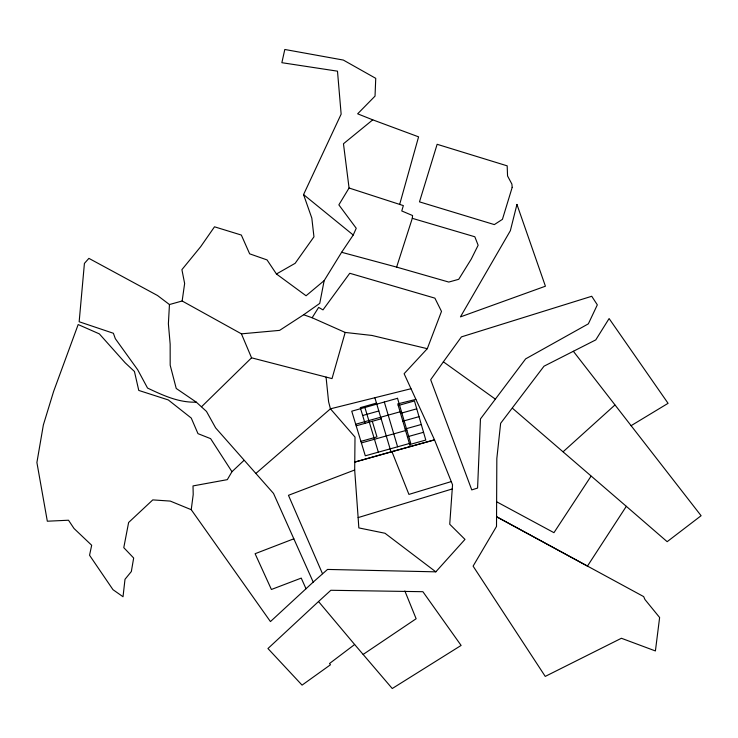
<?xml version="1.0" encoding="UTF-8"?>
<svg xmlns="http://www.w3.org/2000/svg" width="738" height="738" viewBox="0 0 738 738"><rect width="100%" height="100%" fill="white"/><g stroke="black" fill="none" stroke-linecap="round" stroke-linejoin="round"><path stroke-width="1.11" d="M512.55 408.335L626.313 506.333L587.457 566.092L496.858 516.886L643.665 596.599L644.947 599.514L659.624 617.512L655.409 650.944L621.405 638.269L545.244 676.405L473.095 566.129L496.508 526.452L496.831 458.529L500.641 423.308L544.007 366.196L595.778 339.886L609.108 318.558L668.075 403.326L631.101 425.678L573.361 351.288M313.216 582.088L327.534 569.432L435.817 571.839L464.986 539.395L449.737 524.248L452.542 484.783L434.525 439.866L404.11 373.705L427.293 348.687L441.499 311.399L434.885 298.143L349.757 273.272L322.986 309.886L318.641 307.395L312.137 317.755L303.669 314.748L279.61 330.375L241.427 333.844L182.148 300.993L169.454 304.545L157.489 295.495L88.892 258.365L84.418 263.401L79.16 321.75L113.384 333.272L115.331 338.687L137.702 369.784L147.545 388.059C162.96 395.347 178.799 402.773 196.299 402.155L206.492 411.435L215.634 427.892L273.53 493.445L313.216 582.088L270.44 621.58L191.234 509.69L170.266 501.084L152.784 499.894L128.624 522.486L123.781 547.661L133.67 558.011L131.336 571.544L124.999 579.302L123.025 596.747L112.979 589.68L89.556 555.262L91.678 545.262L74.012 528.482L68.505 520.225L47.324 521.212L36.9 462.532L43.367 424.931L53.606 391.454L78.173 324.554L99.344 333.88L125.192 362.828L134.445 371.482L138.762 390.43L168.282 399.931L191.253 418.059L197.987 433.649L210.607 438.64L231.972 471.702L227.313 479.645L193.015 485.918L193.208 494.552L191.234 509.69M169.454 304.545L168.384 323.779L170.155 344.148L170.183 365.199L176.234 388.465L196.299 402.155M182.148 300.993L184.638 283.493L181.908 269.647L200.69 246.676L214.509 226.806L241.335 235.053L249.656 253.826L267.036 259.914L276.446 273.992L306.067 295.754L324.157 280.634L341.629 252.285L396.62 267.101L412.293 218.328L412.57 215.542L401.767 210.957L403.345 205.598L349.065 188.006L343.465 143.762L372.755 119.842L418.584 136.844L399.627 204.555M324.157 280.634L319.748 303.392L303.669 314.748M427.293 348.687L371.952 335.449L345.181 332.441L332.017 378.612L251.557 357.819L241.427 333.844M341.629 252.285L353.234 235.016L356.242 228.273L338.853 204.86L349.065 188.006M276.446 273.992L295.145 263.318L313.954 236.824L311.823 218.125L303.558 194.583L341.141 114.15L337.487 71.171L281.861 62.693L284.803 49.474L343.336 60.064L375.743 78.339L375.033 96.115L357.644 113.818L372.755 119.842M591 476.241L553.952 532.679L496.739 501.831M443.381 361.823L430.678 379.719L471.757 489.903L477.587 488.067L480.466 418.935L525.659 358.862L588.361 323.834L597.328 304.849L591.738 296.27L461.425 336.879L443.381 361.823L495.124 398.972M201.631 406.666L251.557 357.819M231.972 471.702L243.881 460.484M318.53 601.525L267.949 648.536L302.063 685.122L330.458 664.781L329.526 663.517L354.646 644.514L392.256 688.526L461.112 645.436L422.892 591.701L330.845 590.28L318.53 601.525L354.646 644.514M563.159 451.73L614.865 405.061M255.865 473.455L330.43 408.824L410.918 388.741M363.151 654.431L416.131 618.748L404.867 590.981M293.835 538.795L255.099 553.712L271.409 589.487L301.242 578.103L306.012 588.749M326.058 377.109L328.594 401.767L330.43 408.824L355.006 437.062L354.683 469.995L288.457 495.309L322.469 573.666M435.817 571.839L384.987 533.251L358.834 527.91L358.133 517.596L452.477 488.888M450.9 481.693L408.926 494.405L391.915 451.582L354.489 462.163L434.525 439.866L391.915 451.582M376.472 403.096L360.301 407.653L365.033 423.326M362.672 415.503L378.825 410.965M398.243 405.503L414.461 400.937L425.798 440.06L409.701 444.544M355.707 424.249L401.38 411.426M356.186 425.817L381.159 418.806M400.549 413.363L416.739 408.815M402.847 421.195L419.018 416.666M360.91 441.37L376.97 436.887L372.293 421.297M405.144 428.999L421.287 424.488M361.38 442.92L406.887 430.199M407.431 436.785L423.547 432.284M415.835 399.396L397.764 403.889L410.31 446.61M396.62 267.101L448.778 282.064L458.722 279.305L471.268 259.066L478.141 245.247L474.829 236.769L412.293 218.328M312.137 317.755L345.181 332.441M303.558 194.583L353.234 235.016M626.313 506.333L667.161 541.683L701.1 515.724L631.101 425.678M364.904 407.487L378.345 452.173M374.876 397.736L391.048 451.979M384.323 402.016L397.597 446.804M354.683 469.995L358.133 517.596M516.941 204.435L510.355 230.699L460.438 316.888L545.419 286.206L516.941 204.435M512.19 187.378L502.43 219.352L494.34 224.592L419.479 201.861L437.136 144.297L507.181 165.847L507.56 175.967L511.886 184.076L512.19 187.378M397.533 398.299L351.74 411.195L365.301 455.807L410.688 443.151L397.533 398.299"/></g></svg>
